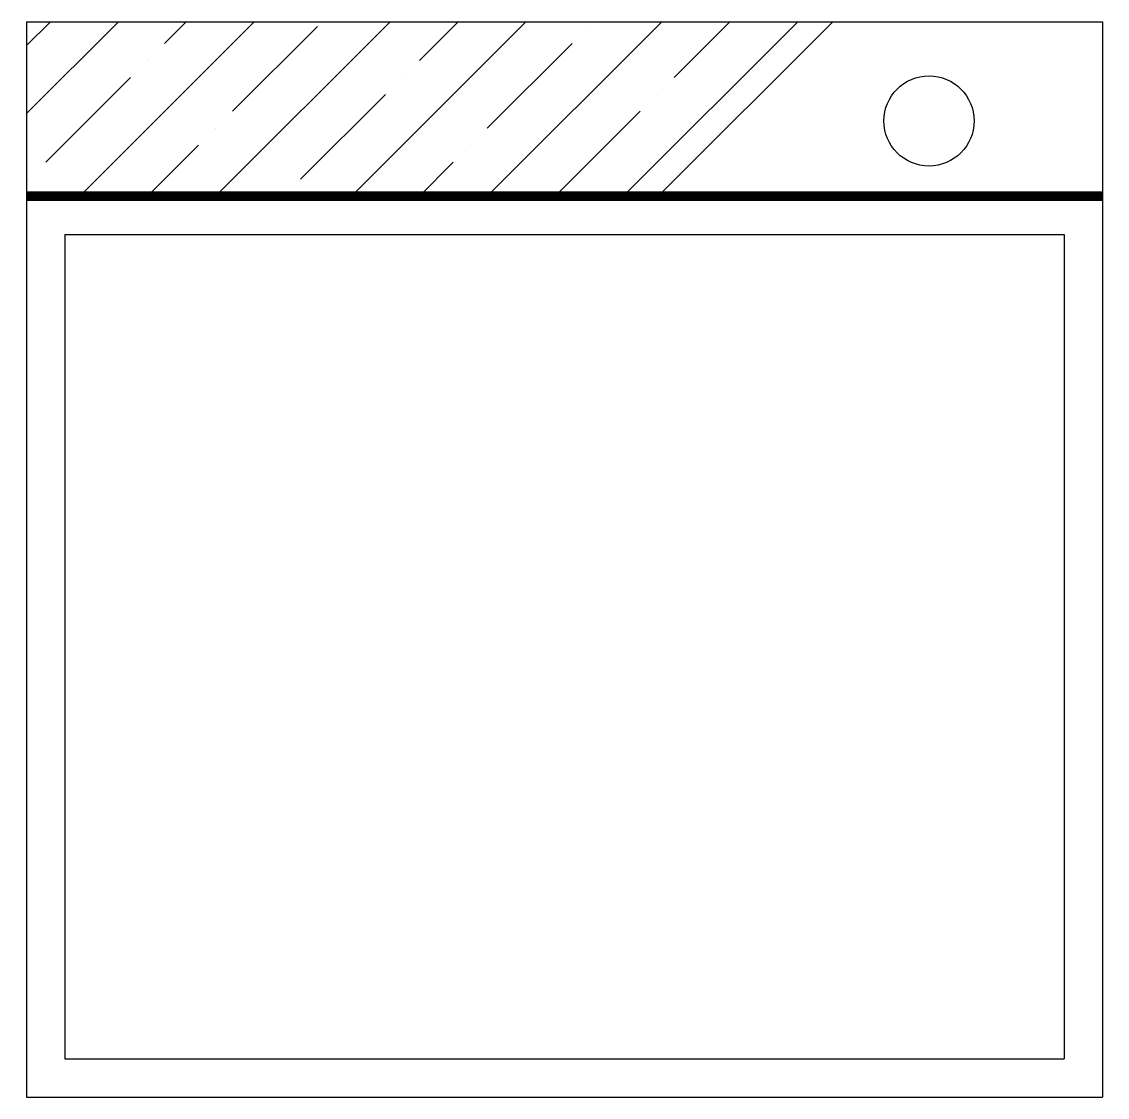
# Model space of a CAD drawing. Header units: metres. Extents: x -0.563 to 0.003, y -0.56 to 0.
import ezdxf

# ---------------------------------------------------------------- set-up
doc = ezdxf.new("R2010")
doc.units = ezdxf.units.M
doc.header["$MEASUREMENT"] = 0
doc.layers.get('0').update_dxf_attribs({"linetype": 'CONTINUOUS'})

# ---------------------------------------------------------------- blocks, each defined once
blk = doc.blocks.new('*X0')
at = {"color": 0}
for p, q in [((81.28077, 89.90748), (81.32859, 89.95529)), ((81.28077, 89.94283), (81.29323, 89.95529)), ((81.30847, 89.86446), (81.3993, 89.95529)), ((81.35264, 89.94398), (81.36394, 89.95529)), ((81.37918, 89.86446), (81.47001, 89.95529)), ((81.44989, 89.86446), (81.54072, 89.95529)), ((81.48522, 89.93514), (81.50537, 89.95529)), ((81.5206, 89.86446), (81.61143, 89.95529)), ((81.59131, 89.86446), (81.68214, 89.95529)), ((81.6178, 89.9263), (81.64679, 89.95529)), ((81.38799, 89.90863), (81.43218, 89.95282)), ((81.57361, 89.95282), (81.57361, 89.95282)), ((81.52057, 89.89979), (81.56477, 89.94398)), ((81.3438, 89.93514), (81.3438, 89.93514)), ((81.29076, 89.88211), (81.33496, 89.9263)), ((81.47638, 89.9263), (81.47638, 89.9263)), ((81.42335, 89.87327), (81.46754, 89.91747)), ((81.60896, 89.91747), (81.60896, 89.91747)), ((81.55595, 89.86446), (81.60012, 89.90863)), ((81.37915, 89.89979), (81.37915, 89.89979)), ((81.34382, 89.86446), (81.37031, 89.89095)), ((81.51173, 89.89095), (81.51173, 89.89095)), ((81.48524, 89.86446), (81.5029, 89.88211)), ((81.28192, 89.87327), (81.28192, 89.87327))]:
    blk.add_line(p, q, dxfattribs=at)

msp = doc.modelspace()

# ---------------------------------------------------------------- linework, layer by layer
for p, q in [((-0.56, 0), (-0.56, -0.56)), ((-0.56, 0), (0, 0)), ((-0.14034, 0), (-0.23117, -0.09083)), ((0, 0), (0, -0.56)), ((-0.54, -0.1108), (-0.54, -0.54)), ((-0.54, -0.1108), (-0.02, -0.1108)), ((-0.02, -0.1108), (-0.02, -0.54)), ((-0.54, -0.54), (-0.02, -0.54)), ((-0.56, -0.56), (0, -0.56))]:
    msp.add_line(p, q)
at = {"const_width": 0.005}
msp.add_lwpolyline([(-0.56, -0.09083), (0, -0.09083)], dxfattribs=at)
msp.add_circle((-0.09029, -0.05167), 0.02346)

# ---------------------------------------------------------------- block references
msp.add_blockref('*X0', (-81.84077, -89.95529))

doc.saveas('drawing.dxf')
